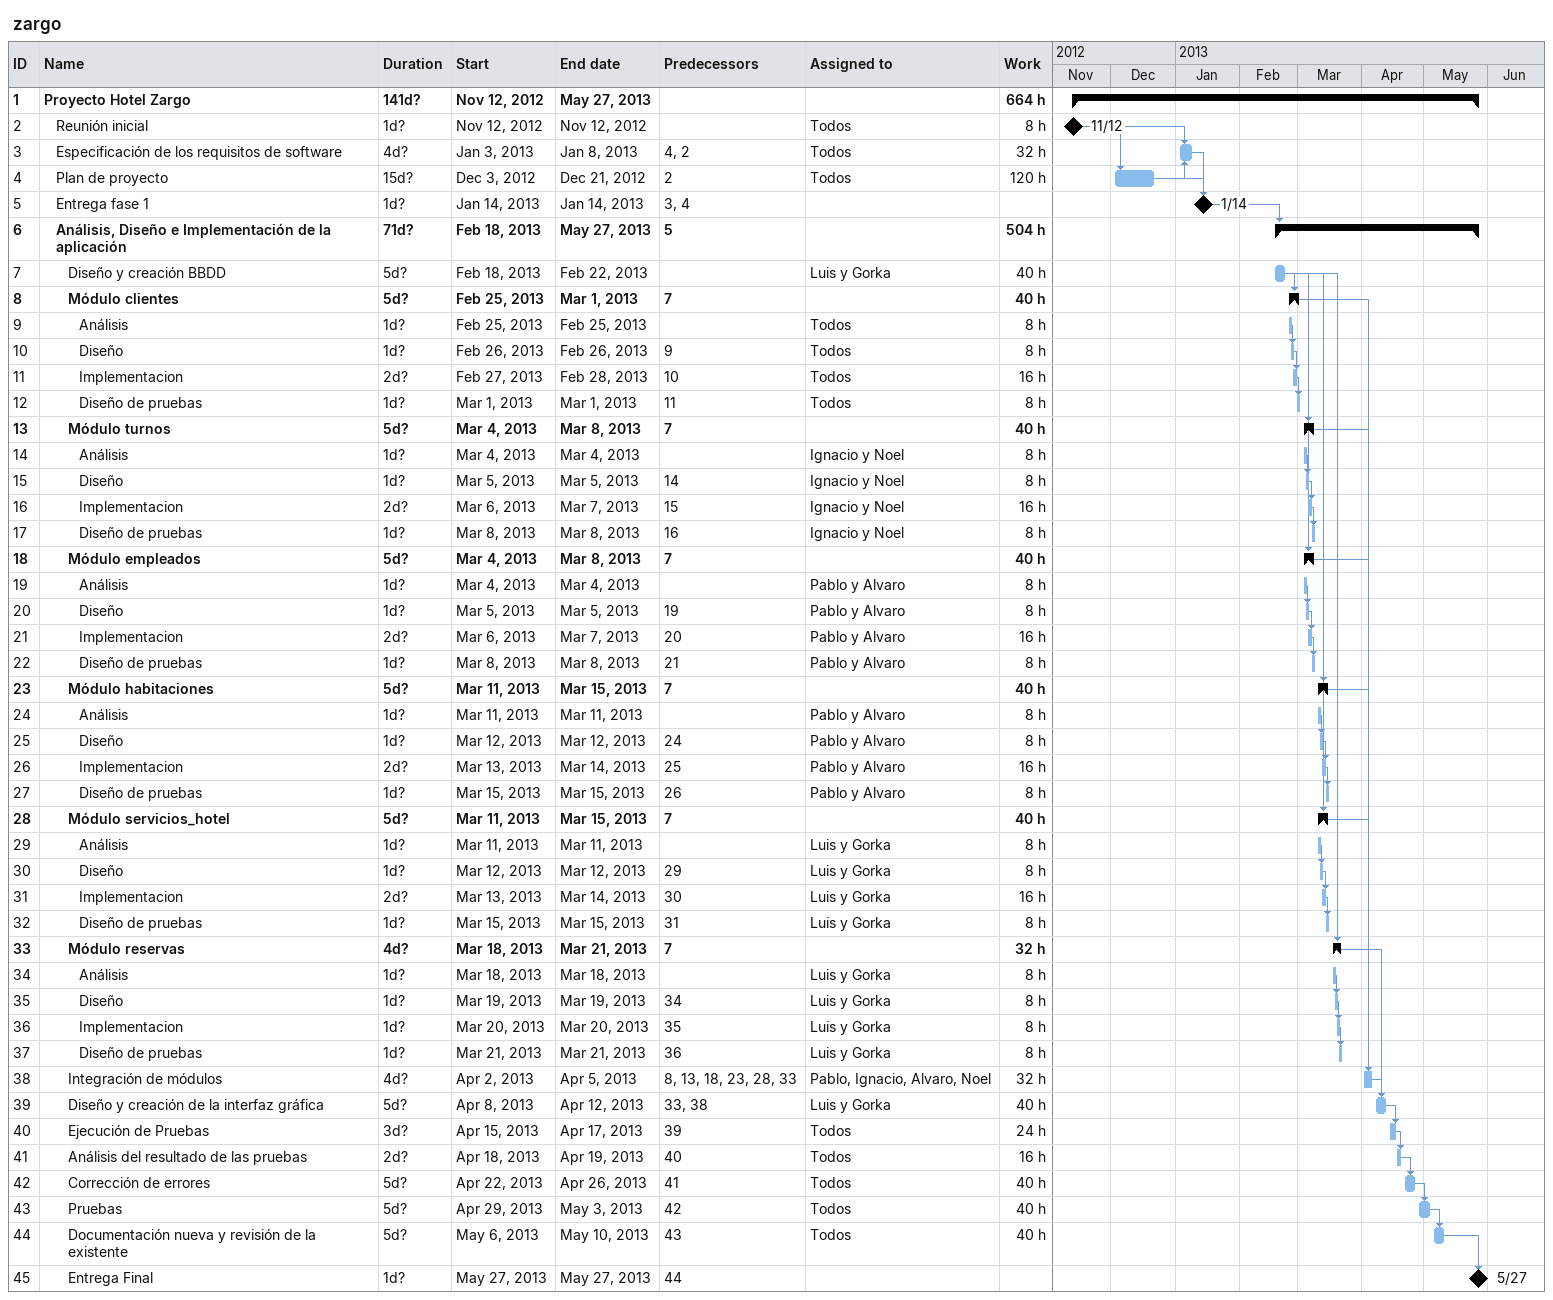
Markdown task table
zargo

| ID | Level | Task | Duration | Start | Finish | Predecessors | Resources | Work (h) |
|---|---|---|---|---|---|---|---|---|
| 1 | 1 | **Proyecto Hotel Zargo** | 141d? | 2012-11-12 | 2013-05-27 |  |  | 664 |
| 2 | 2 | Reunión inicial | 1d? | 2012-11-12 | 2012-11-12 |  | Todos | 8 |
| 3 | 2 | Especificación de los requisitos de software | 4d? | 2013-01-03 | 2013-01-08 | 4, 2 | Todos | 32 |
| 4 | 2 | Plan de proyecto | 15d? | 2012-12-03 | 2012-12-21 | 2 | Todos | 120 |
| 5 | 2 | Entrega fase 1 | 1d? | 2013-01-14 | 2013-01-14 | 3, 4 |  |  |
| 6 | 2 | **Análisis, Diseño e Implementación de la aplicación** | 71d? | 2013-02-18 | 2013-05-27 | 5 |  | 504 |
| 7 | 3 | Diseño y creación BBDD | 5d? | 2013-02-18 | 2013-02-22 |  | Luis y Gorka | 40 |
| 8 | 3 | **Módulo clientes** | 5d? | 2013-02-25 | 2013-03-01 | 7 |  | 40 |
| 9 | 4 | Análisis | 1d? | 2013-02-25 | 2013-02-25 |  | Todos | 8 |
| 10 | 4 | Diseño | 1d? | 2013-02-26 | 2013-02-26 | 9 | Todos | 8 |
| 11 | 4 | Implementacion | 2d? | 2013-02-27 | 2013-02-28 | 10 | Todos | 16 |
| 12 | 4 | Diseño de pruebas | 1d? | 2013-03-01 | 2013-03-01 | 11 | Todos | 8 |
| 13 | 3 | **Módulo turnos** | 5d? | 2013-03-04 | 2013-03-08 | 7 |  | 40 |
| 14 | 4 | Análisis | 1d? | 2013-03-04 | 2013-03-04 |  | Ignacio y Noel | 8 |
| 15 | 4 | Diseño | 1d? | 2013-03-05 | 2013-03-05 | 14 | Ignacio y Noel | 8 |
| 16 | 4 | Implementacion | 2d? | 2013-03-06 | 2013-03-07 | 15 | Ignacio y Noel | 16 |
| 17 | 4 | Diseño de pruebas | 1d? | 2013-03-08 | 2013-03-08 | 16 | Ignacio y Noel | 8 |
| 18 | 3 | **Módulo empleados** | 5d? | 2013-03-04 | 2013-03-08 | 7 |  | 40 |
| 19 | 4 | Análisis | 1d? | 2013-03-04 | 2013-03-04 |  | Pablo y Alvaro | 8 |
| 20 | 4 | Diseño | 1d? | 2013-03-05 | 2013-03-05 | 19 | Pablo y Alvaro | 8 |
| 21 | 4 | Implementacion | 2d? | 2013-03-06 | 2013-03-07 | 20 | Pablo y Alvaro | 16 |
| 22 | 4 | Diseño de pruebas | 1d? | 2013-03-08 | 2013-03-08 | 21 | Pablo y Alvaro | 8 |
| 23 | 3 | **Módulo habitaciones** | 5d? | 2013-03-11 | 2013-03-15 | 7 |  | 40 |
| 24 | 4 | Análisis | 1d? | 2013-03-11 | 2013-03-11 |  | Pablo y Alvaro | 8 |
| 25 | 4 | Diseño | 1d? | 2013-03-12 | 2013-03-12 | 24 | Pablo y Alvaro | 8 |
| 26 | 4 | Implementacion | 2d? | 2013-03-13 | 2013-03-14 | 25 | Pablo y Alvaro | 16 |
| 27 | 4 | Diseño de pruebas | 1d? | 2013-03-15 | 2013-03-15 | 26 | Pablo y Alvaro | 8 |
| 28 | 3 | **Módulo servicios_hotel** | 5d? | 2013-03-11 | 2013-03-15 | 7 |  | 40 |
| 29 | 4 | Análisis | 1d? | 2013-03-11 | 2013-03-11 |  | Luis y Gorka | 8 |
| 30 | 4 | Diseño | 1d? | 2013-03-12 | 2013-03-12 | 29 | Luis y Gorka | 8 |
| 31 | 4 | Implementacion | 2d? | 2013-03-13 | 2013-03-14 | 30 | Luis y Gorka | 16 |
| 32 | 4 | Diseño de pruebas | 1d? | 2013-03-15 | 2013-03-15 | 31 | Luis y Gorka | 8 |
| 33 | 3 | **Módulo reservas** | 4d? | 2013-03-18 | 2013-03-21 | 7 |  | 32 |
| 34 | 4 | Análisis | 1d? | 2013-03-18 | 2013-03-18 |  | Luis y Gorka | 8 |
| 35 | 4 | Diseño | 1d? | 2013-03-19 | 2013-03-19 | 34 | Luis y Gorka | 8 |
| 36 | 4 | Implementacion | 1d? | 2013-03-20 | 2013-03-20 | 35 | Luis y Gorka | 8 |
| 37 | 4 | Diseño de pruebas | 1d? | 2013-03-21 | 2013-03-21 | 36 | Luis y Gorka | 8 |
| 38 | 3 | Integración de módulos | 4d? | 2013-04-02 | 2013-04-05 | 8, 13, 18, 23, 28, 33 | Pablo, Ignacio, Alvaro, Noel | 32 |
| 39 | 3 | Diseño y creación de la interfaz gráfica | 5d? | 2013-04-08 | 2013-04-12 | 33, 38 | Luis y Gorka | 40 |
| 40 | 3 | Ejecución de Pruebas | 3d? | 2013-04-15 | 2013-04-17 | 39 | Todos | 24 |
| 41 | 3 | Análisis del resultado de las pruebas | 2d? | 2013-04-18 | 2013-04-19 | 40 | Todos | 16 |
| 42 | 3 | Corrección de errores | 5d? | 2013-04-22 | 2013-04-26 | 41 | Todos | 40 |
| 43 | 3 | Pruebas | 5d? | 2013-04-29 | 2013-05-03 | 42 | Todos | 40 |
| 44 | 3 | Documentación nueva y revisión de la existente | 5d? | 2013-05-06 | 2013-05-10 | 43 | Todos | 40 |
| 45 | 3 | Entrega Final | 1d? | 2013-05-27 | 2013-05-27 | 44 |  |  |
